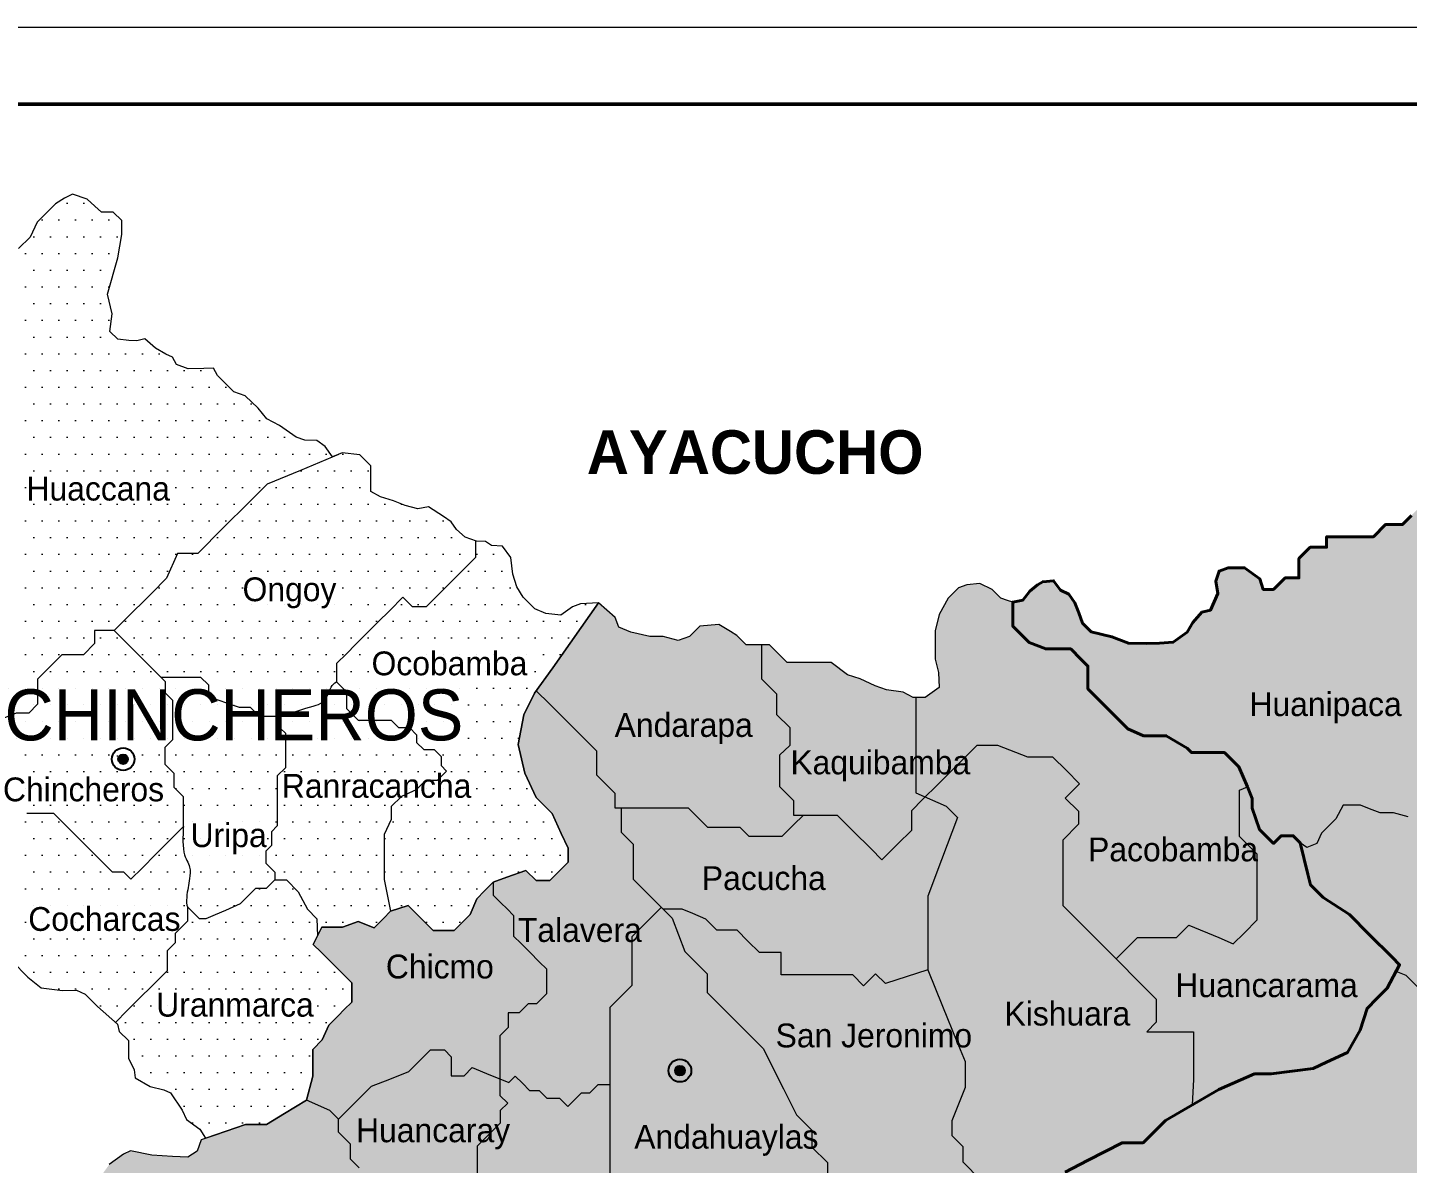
# Model space of a CAD drawing. Header units: metres. Extents: x 729055 to 735546, y 8489029 to 8491869.
# Drawn here: x 734597.11 to 734618.83, y 8489335.63 to 8489353.51 of the extents above; entities that cross this region are included whole.
import ezdxf

# ---------------------------------------------------------------- set-up
doc = ezdxf.new("R2010")
doc.units = ezdxf.units.M
for name, color, linetype, lineweight in [('02', 2, 'Continuous', 20), ('8', 250, 'Continuous', 50), ('Cap Prov', 7, 'Continuous', 20), ('Distrito', 212, 'Continuous', 20), ('Eléctricas', 30, 'Continuous', 20), ('MARCOS', 7, 'Continuous', 40), ('Sheet', 7, 'Continuous', 50), ('TEXTO', 7, 'Continuous', 0)]:
    doc.layers.add(name, color=color, linetype=linetype, lineweight=lineweight)
doc.layers.add('05', color=5, linetype='Continuous')
doc.styles.get("Standard").update_dxf_attribs({"font": 'BELL.TTF'})

msp = doc.modelspace()

# ---------------------------------------------------------------- hatches: boundary and pattern name
for points in [[(734598.691, 8489341.992, 1), (734598.538, 8489341.992, 1)], [(734607.456, 8489337.089, 1), (734607.303, 8489337.089, 1)]]:
    msp.add_hatch(color=256).paths.add_polyline_path(points)
at = {"layer": '02', "linetype": 'Continuous', "lineweight": 0}
h = msp.add_hatch(dxfattribs=at)
h.set_pattern_fill('DOTS', color=256, scale=0.165786, style=0)
h.set_pattern_definition([(0, (282.85796, 222.35533), (0.13159295927, 0.263185918539), [0, -0.263185918539])])
h.paths.add_polyline_path([(734617.888, 8489337.372), (734618.089, 8489337.724), (734618.198, 8489338.068), (734618.354, 8489338.223), (734618.517, 8489338.387), (734618.71, 8489338.756), (734618.593, 8489338.873), (734618.232, 8489339.234), (734617.921, 8489339.545), (734617.505, 8489339.817), (734617.307, 8489340.016), (734617.266, 8489340.182), (734617.146, 8489340.676), (734617.035, 8489340.787), (734616.846, 8489340.787), (734616.725, 8489340.665), (734616.624, 8489340.766), (734616.506, 8489340.884), (734616.391, 8489341.219), (734616.391, 8489341.374), (734616.313, 8489341.555), (734616.177, 8489341.871), (734615.952, 8489342.096), (734615.734, 8489342.096), (734615.436, 8489342.096), (734615.365, 8489342.167), (734615.037, 8489342.36), (734614.836, 8489342.36), (734614.676, 8489342.36), (734614.432, 8489342.469), (734614.273, 8489342.628), (734614.042, 8489342.859), (734613.916, 8489342.985), (734613.803, 8489343.098), (734613.803, 8489343.283), (734613.803, 8489343.459), (734613.694, 8489343.568), (734613.534, 8489343.727), (734613.35, 8489343.727), (734613.14, 8489343.727), (734612.879, 8489343.828), (734612.783, 8489343.924), (734612.619, 8489344.088), (734612.619, 8489344.247), (734612.619, 8489344.465), (734612.449, 8489344.513), (734612.297, 8489344.665), (734612.1, 8489344.76), (734611.899, 8489344.737), (734611.765, 8489344.69), (734611.603, 8489344.529), (734611.459, 8489344.268), (734611.4, 8489344.014), (734611.4, 8489343.791), (734611.4, 8489343.568), (734611.449, 8489343.359), (734611.462, 8489343.121), (734611.243, 8489342.964), (734611.051, 8489342.964), (734610.896, 8489343.049), (734610.63, 8489343.084), (734610.451, 8489343.145), (734610.217, 8489343.256), (734610.016, 8489343.318), (734609.76, 8489343.513), (734609.414, 8489343.513), (734609.069, 8489343.513), (734608.918, 8489343.664), (734608.79, 8489343.792), (734608.622, 8489343.792), (734608.423, 8489343.792), (734608.277, 8489343.939), (734608.177, 8489344.003), (734607.992, 8489344.114), (734607.691, 8489344.086), (734607.53, 8489343.925), (734607.351, 8489343.859), (734607.117, 8489343.925), (734606.905, 8489343.925), (734606.609, 8489343.991), (734606.416, 8489344.073), (734606.358, 8489344.225), (734606.098, 8489344.451), (734605.381, 8489343.43), (734605.092, 8489343.033), (734604.924, 8489342.69), (734604.835, 8489342.223), (734604.938, 8489341.771), (734605.117, 8489341.387), (734605.367, 8489341.136), (734605.511, 8489340.822), (734605.618, 8489340.59), (734605.618, 8489340.369), (734605.515, 8489340.265), (734605.33, 8489340.081), (734605.117, 8489340.081), (734604.956, 8489340.242), (734604.655, 8489340.134), (734604.442, 8489340.058), (734604.301, 8489339.917), (734604.18, 8489339.795), (734604.076, 8489339.547), (734603.921, 8489339.392), (734603.824, 8489339.295), (734603.496, 8489339.295), (734603.358, 8489339.434), (734603.219, 8489339.572), (734603.102, 8489339.69), (734602.825, 8489339.597), (734602.712, 8489339.484), (734602.565, 8489339.337), (734602.313, 8489339.438), (734602.069, 8489339.346), (734601.742, 8489339.346), (734601.607, 8489339.077), (734601.729, 8489338.956), (734602.103, 8489338.582), (734602.213, 8489338.471), (734602.213, 8489338.167), (734602.095, 8489338.049), (734601.998, 8489337.952), (734601.851, 8489337.805), (734601.749, 8489337.572), (734601.598, 8489337.421), (734601.598, 8489337.001), (734601.498, 8489336.624), (734601.153, 8489336.414), (734600.869, 8489336.241), (734600.54, 8489336.241), (734600.238, 8489336.137), (734600.05, 8489336.073), (734599.843, 8489336.002), (734599.779, 8489335.823), (734599.634, 8489335.726), (734599.389, 8489335.736), (734599.066, 8489335.76), (734598.731, 8489335.828), (734598.622, 8489335.775), (734598.396, 8489335.611), (734598.251, 8489335.411), (734598.196, 8489335.199), (734598.143, 8489334.954), (734598.29, 8489334.636), (734598.425, 8489334.475), (734598.515, 8489334.285), (734598.53, 8489334.157), (734598.614, 8489334.011), (734598.733, 8489333.936), (734598.949, 8489333.916), (734599.15, 8489333.582), (734599.283, 8489333.459), (734599.452, 8489333.428), (734599.479, 8489333.165), (734599.479, 8489332.753), (734599.479, 8489332.307), (734599.599, 8489331.702), (734599.691, 8489331.574), (734600.248, 8489331.498), (734600.463, 8489331.144), (734600.762, 8489330.636), (734600.897, 8489330.113), (734600.982, 8489329.799), (734601.291, 8489329.354), (734601.473, 8489329.015), (734601.487, 8489328.759), (734601.414, 8489328.436), (734601.369, 8489328.11), (734601.537, 8489327.93), (734601.621, 8489327.708), (734601.498, 8489327.374), (734601.56, 8489327.101), (734601.877, 8489326.902), (734602.129, 8489326.901), (734602.223, 8489326.794), (734602.3, 8489326.582), (734602.435, 8489326.159), (734602.398, 8489325.676), (734602.484, 8489325.479), (734603.023, 8489325.1), (734603.135, 8489324.651), (734603.293, 8489324.372), (734603.444, 8489323.963), (734603.723, 8489323.614), (734604.124, 8489323.168), (734604.216, 8489323.056), (734604.18, 8489322.782), (734604.052, 8489322.405), (734604.088, 8489322.26), (734604.124, 8489322.06), (734604.164, 8489321.737), (734604.024, 8489321.315), (734603.627, 8489320.36), (734603.51, 8489319.892), (734603.286, 8489319.492), (734603.01, 8489319.063), (734603.01, 8489318.823), (734603.08, 8489318.637), (734603.027, 8489318.422), (734602.775, 8489318.389), (734602.541, 8489318.556), (734602.365, 8489318.686), (734602.202, 8489318.585), (734602.21, 8489318.17), (734602.401, 8489317.725), (734602.586, 8489317.453), (734602.678, 8489317.267), (734603.047, 8489317.033), (734603.294, 8489316.782), (734603.568, 8489316.509), (734603.733, 8489316.239), (734603.971, 8489315.931), (734604.075, 8489315.757), (734604.146, 8489315.515), (734604.195, 8489315.322), (734604.223, 8489315.091), (734604.733, 8489314.973), (734604.817, 8489315.056), (734604.985, 8489315.535), (734604.985, 8489315.744), (734604.985, 8489315.954), (734605.203, 8489316.478), (734605.203, 8489316.805), (734605.203, 8489317.275), (734605.518, 8489317.74), (734605.917, 8489318.139), (734605.917, 8489318.349), (734605.917, 8489318.701), (734606.035, 8489319.09), (734606.438, 8489319.493), (734606.438, 8489319.669), (734606.543, 8489320.244), (734606.791, 8489320.491), (734607.219, 8489320.919), (734607.559, 8489321.099), (734607.773, 8489321.313), (734607.773, 8489321.708), (734607.773, 8489321.942), (734607.773, 8489322.169), (734607.554, 8489322.519), (734607.286, 8489323.039), (734607.135, 8489323.4), (734607.135, 8489323.576), (734607.029, 8489323.836), (734607.029, 8489324.041), (734606.69, 8489324.381), (734606.69, 8489324.691), (734606.69, 8489324.993), (734606.816, 8489325.383), (734606.816, 8489325.786), (734606.816, 8489326.113), (734606.699, 8489326.364), (734606.699, 8489326.649), (734606.867, 8489326.817), (734607.245, 8489326.926), (734607.488, 8489327.17), (734607.65, 8489327.471), (734607.65, 8489327.639), (734607.65, 8489328.5), (734608.068, 8489329.582), (734608.198, 8489329.919), (734608.118, 8489330.086), (734608.001, 8489330.329), (734608.001, 8489330.597), (734608.001, 8489330.949), (734608.249, 8489331.196), (734608.311, 8489331.419), (734608.405, 8489331.754), (734608.546, 8489331.895), (734608.815, 8489332.065), (734609.203, 8489332.311), (734609.673, 8489332.482), (734610.097, 8489332.637), (734610.193, 8489332.734), (734610.076, 8489332.851), (734609.732, 8489332.851), (734609.732, 8489333.304), (734609.992, 8489333.405), (734610.185, 8489333.405), (734610.424, 8489333.506), (734610.424, 8489333.661), (734610.512, 8489333.749), (734610.512, 8489333.984), (734610.873, 8489334.193), (734611.024, 8489334.344), (734611.234, 8489334.344), (734611.461, 8489334.344), (734611.847, 8489334.344), (734612.199, 8489334.57), (734612.337, 8489334.709), (734612.471, 8489334.709), (734612.715, 8489334.755), (734613.03, 8489334.721), (734613.126, 8489334.818), (734613.126, 8489335.011), (734613.259, 8489335.306), (734613.444, 8489335.491), (734613.798, 8489335.674), (734614.075, 8489335.816), (734614.344, 8489335.954), (734614.675, 8489335.954), (734614.759, 8489336.038), (734615.024, 8489336.302), (734615.864, 8489336.793), (734616.427, 8489337.037), (734616.687, 8489337.037), (734617.348, 8489337.123), (734617.56, 8489337.221)])
at = {"layer": 'Distrito', "linetype": 'Continuous', "lineweight": 0}
h = msp.add_hatch(dxfattribs=at)
h.set_pattern_fill('DOTS', color=256, scale=0.165786, style=0)
h.set_pattern_definition([(0, (257.82945, 222.35533), (0.13159295927, 0.263185918539), [0, -0.263185918539])])
h.paths.add_polyline_path([(734605.381, 8489343.43), (734606.098, 8489344.451), (734605.813, 8489344.437), (734605.689, 8489344.391), (734605.507, 8489344.262), (734605.269, 8489344.284), (734605.098, 8489344.358), (734604.914, 8489344.542), (734604.812, 8489344.705), (734604.751, 8489344.905), (734604.719, 8489345.169), (734604.585, 8489345.346), (734604.413, 8489345.357), (734604.319, 8489345.42), (734604.178, 8489345.425), (734603.997, 8489345.487), (734603.861, 8489345.608), (734603.779, 8489345.729), (734603.655, 8489345.815), (734603.421, 8489345.965), (734603.254, 8489345.934), (734603.055, 8489345.986), (734602.868, 8489346.06), (734602.668, 8489346.121), (734602.512, 8489346.206), (734602.512, 8489346.395), (734602.512, 8489346.612), (734602.34, 8489346.785), (734602.063, 8489346.815), (734601.909, 8489346.75), (734601.793, 8489346.916), (734601.663, 8489347.007), (734601.475, 8489347.013), (734601.337, 8489347.064), (734601.074, 8489347.247), (734600.877, 8489347.352), (734600.742, 8489347.52), (734600.535, 8489347.712), (734600.354, 8489347.776), (734600.232, 8489347.899), (734600.098, 8489348.033), (734600.035, 8489348.147), (734599.886, 8489348.141), (734599.636, 8489348.14), (734599.453, 8489348.205), (734599.393, 8489348.319), (734599.284, 8489348.369), (734599.123, 8489348.462), (734598.954, 8489348.611), (734598.827, 8489348.576), (734598.704, 8489348.584), (734598.529, 8489348.604), (734598.404, 8489348.723), (734598.439, 8489349.002), (734598.37, 8489349.314), (734598.529, 8489349.883), (734598.592, 8489350.25), (734598.592, 8489350.472), (734598.459, 8489350.606), (734598.275, 8489350.606), (734598.167, 8489350.698), (734598.05, 8489350.811), (734597.817, 8489350.885), (734597.689, 8489350.826), (734597.549, 8489350.735), (734597.427, 8489350.612), (734597.26, 8489350.445), (734597.151, 8489350.208), (734596.968, 8489350.034), (734596.722, 8489349.834), (734596.643, 8489349.558), (734596.536, 8489349.353), (734596.484, 8489349.124), (734596.226, 8489348.834), (734596.308, 8489348.511), (734596.423, 8489348.188), (734596.423, 8489348.07), (734596.628, 8489347.787), (734596.706, 8489347.434), (734596.596, 8489347.169), (734596.477, 8489346.908), (734596.207, 8489346.562), (734596.018, 8489346.161), (734595.963, 8489345.885), (734595.756, 8489345.518), (734595.706, 8489345.206), (734595.787, 8489344.809), (734595.885, 8489344.495), (734595.968, 8489344.293), (734596.149, 8489344.163), (734596.063, 8489343.858), (734595.941, 8489343.423), (734595.941, 8489343.1), (734596.152, 8489342.711), (734596.286, 8489342.465), (734596.286, 8489342.22), (734596.409, 8489341.852), (734596.409, 8489341.485), (734596.523, 8489341.209), (734596.633, 8489341.1), (734596.633, 8489340.966), (734596.72, 8489340.654), (734596.633, 8489340.409), (734596.699, 8489340.153), (734596.911, 8489339.874), (734597.065, 8489339.72), (734596.984, 8489339.507), (734596.918, 8489339.388), (734596.855, 8489339.186), (734596.757, 8489339.007), (734596.868, 8489338.812), (734597.112, 8489338.561), (734597.324, 8489338.391), (734597.658, 8489338.351), (734597.88, 8489338.358), (734598.018, 8489338.294), (734598.211, 8489338.1), (734598.525, 8489337.819), (734598.553, 8489337.706), (734598.698, 8489337.561), (734598.698, 8489337.283), (734598.785, 8489337.102), (734598.803, 8489336.974), (734599.037, 8489336.841), (734599.253, 8489336.788), (734599.357, 8489336.738), (734599.545, 8489336.469), (734599.609, 8489336.322), (734599.819, 8489336.168), (734599.911, 8489336.025), (734600.05, 8489336.073), (734600.238, 8489336.137), (734600.54, 8489336.241), (734600.869, 8489336.241), (734601.153, 8489336.414), (734601.498, 8489336.624), (734601.598, 8489337.001), (734601.598, 8489337.421), (734601.749, 8489337.572), (734601.851, 8489337.805), (734601.998, 8489337.952), (734602.095, 8489338.049), (734602.213, 8489338.167), (734602.213, 8489338.471), (734602.103, 8489338.582), (734601.729, 8489338.956), (734601.607, 8489339.077), (734601.742, 8489339.346), (734602.069, 8489339.346), (734602.313, 8489339.438), (734602.565, 8489339.337), (734602.712, 8489339.484), (734602.825, 8489339.597), (734603.102, 8489339.69), (734603.219, 8489339.572), (734603.358, 8489339.434), (734603.496, 8489339.295), (734603.824, 8489339.295), (734603.921, 8489339.392), (734604.076, 8489339.547), (734604.18, 8489339.795), (734604.301, 8489339.917), (734604.442, 8489340.058), (734604.655, 8489340.134), (734604.956, 8489340.242), (734605.117, 8489340.081), (734605.33, 8489340.081), (734605.414, 8489340.165), (734605.515, 8489340.265), (734605.618, 8489340.369), (734605.618, 8489340.59), (734605.511, 8489340.822), (734605.367, 8489341.136), (734605.117, 8489341.387), (734604.938, 8489341.771), (734604.835, 8489342.223), (734604.924, 8489342.69), (734605.092, 8489343.033)])
at = {"layer": 'Eléctricas', "linetype": 'Continuous', "lineweight": 0}
h = msp.add_hatch(dxfattribs=at)
h.set_pattern_fill('DOTS', color=1, scale=0.165786, style=0)
h.set_pattern_definition([(0, (293.0877, 222.35533), (0.13159295927, 0.263185918539), [0, -0.263185918539])])
h.paths.add_polyline_path([(734632.315, 8489338.647), (734632.315, 8489338.98), (734632.871, 8489339.606), (734632.871, 8489339.891), (734632.744, 8489340.018), (734632.744, 8489340.288), (734632.563, 8489340.469), (734632.24, 8489340.469), (734631.994, 8489340.469), (734631.709, 8489340.469), (734631.569, 8489340.609), (734631.569, 8489340.76), (734631.433, 8489340.896), (734631.282, 8489340.896), (734631.126, 8489340.74), (734630.942, 8489340.556), (734630.797, 8489340.556), (734630.663, 8489340.69), (734630.663, 8489340.891), (734630.663, 8489341.03), (734630.485, 8489341.03), (734630.267, 8489341.03), (734630.089, 8489341.208), (734629.91, 8489341.386), (734629.788, 8489341.509), (734629.615, 8489341.682), (734629.325, 8489341.682), (734629.057, 8489341.682), (734628.896, 8489341.52), (734628.79, 8489341.414), (734628.556, 8489341.414), (734628.433, 8489341.537), (734628.232, 8489341.537), (734628.052, 8489341.357), (734627.902, 8489341.507), (734627.734, 8489341.674), (734627.541, 8489341.868), (734627.365, 8489341.868), (734627.273, 8489341.776), (734627.078, 8489341.776), (734626.955, 8489341.899), (734626.799, 8489342.055), (734626.676, 8489342.177), (734626.504, 8489342.35), (734626.325, 8489342.702), (734626.152, 8489342.702), (734625.946, 8489342.496), (734625.758, 8489342.496), (734625.467, 8489342.788), (734625.215, 8489342.788), (734624.702, 8489343.3), (734624.535, 8489343.3), (734624.289, 8489343.3), (734624.189, 8489343.401), (734623.899, 8489343.401), (734623.899, 8489343.545), (734623.748, 8489343.696), (734623.626, 8489343.818), (734623.498, 8489343.947), (734623.308, 8489344.136), (734623.308, 8489344.326), (734623.063, 8489344.326), (734622.929, 8489344.192), (734622.784, 8489344.047), (734622.784, 8489344.27), (734622.784, 8489344.548), (734622.639, 8489344.693), (734622.639, 8489344.871), (734622.639, 8489345.076), (734622.405, 8489345.076), (734622.244, 8489345.076), (734622.122, 8489344.954), (734622.01, 8489344.842), (734621.87, 8489344.701), (734621.711, 8489344.701), (734621.557, 8489344.855), (734621.334, 8489344.855), (734621.195, 8489344.855), (734621.047, 8489344.707), (734620.936, 8489344.818), (734620.81, 8489344.944), (734620.581, 8489344.944), (734620.453, 8489344.816), (734620.342, 8489344.704), (734620.18, 8489344.704), (734620.18, 8489344.849), (734620.18, 8489344.994), (734620.18, 8489345.161), (734620.18, 8489345.35), (734620.18, 8489345.568), (734620.018, 8489345.729), (734619.829, 8489345.729), (734619.52, 8489345.729), (734619.52, 8489345.844), (734619.394, 8489345.969), (734619.178, 8489345.969), (734619.038, 8489345.969), (734618.899, 8489345.83), (734618.754, 8489345.685), (734618.486, 8489345.685), (734618.297, 8489345.495), (734618.04, 8489345.495), (734617.717, 8489345.495), (734617.561, 8489345.495), (734617.561, 8489345.328), (734617.304, 8489345.328), (734617.126, 8489345.15), (734617.126, 8489344.847), (734616.906, 8489344.847), (734616.724, 8489344.665), (734616.563, 8489344.665), (734616.508, 8489344.834), (734616.27, 8489345.005), (734616.011, 8489345.002), (734615.869, 8489344.953), (734615.816, 8489344.794), (734615.85, 8489344.598), (734615.732, 8489344.337), (734615.599, 8489344.305), (734615.453, 8489344.146), (734615.366, 8489343.992), (734615.145, 8489343.834), (734614.929, 8489343.817), (734614.728, 8489343.811), (734614.442, 8489343.817), (734614.182, 8489343.92), (734613.854, 8489343.999), (734613.72, 8489344.133), (734613.66, 8489344.295), (734613.598, 8489344.454), (734613.505, 8489344.589), (734613.372, 8489344.654), (734613.263, 8489344.801), (734613.091, 8489344.786), (734613.011, 8489344.738), (734612.889, 8489344.637), (734612.777, 8489344.495), (734612.619, 8489344.465), (734612.619, 8489344.247), (734612.619, 8489344.088), (734612.783, 8489343.924), (734612.879, 8489343.828), (734613.14, 8489343.727), (734613.35, 8489343.727), (734613.534, 8489343.727), (734613.694, 8489343.568), (734613.803, 8489343.459), (734613.803, 8489343.283), (734613.803, 8489343.098), (734613.916, 8489342.985), (734614.042, 8489342.859), (734614.273, 8489342.628), (734614.432, 8489342.469), (734614.676, 8489342.36), (734614.836, 8489342.36), (734615.037, 8489342.36), (734615.365, 8489342.167), (734615.436, 8489342.096), (734615.734, 8489342.096), (734615.952, 8489342.096), (734616.177, 8489341.871), (734616.313, 8489341.555), (734616.391, 8489341.374), (734616.391, 8489341.219), (734616.506, 8489340.884), (734616.624, 8489340.766), (734616.725, 8489340.665), (734616.846, 8489340.787), (734616.951, 8489340.787), (734617.035, 8489340.787), (734617.146, 8489340.676), (734617.266, 8489340.182), (734617.307, 8489340.016), (734617.505, 8489339.817), (734617.921, 8489339.545), (734618.232, 8489339.234), (734618.593, 8489338.873), (734618.71, 8489338.756), (734618.517, 8489338.387), (734618.354, 8489338.223), (734618.198, 8489338.068), (734618.089, 8489337.724), (734617.888, 8489337.372), (734617.56, 8489337.221), (734617.348, 8489337.123), (734616.687, 8489337.037), (734616.427, 8489337.037), (734615.864, 8489336.793), (734615.024, 8489336.302), (734614.759, 8489336.038), (734614.675, 8489335.954), (734614.344, 8489335.954), (734614.075, 8489335.816), (734613.798, 8489335.674), (734613.444, 8489335.491), (734613.259, 8489335.306), (734613.126, 8489335.011), (734613.126, 8489334.818), (734613.03, 8489334.721), (734613.494, 8489334.257), (734613.944, 8489333.807), (734614.382, 8489333.556), (734614.713, 8489333.35), (734615.156, 8489332.68), (734615.556, 8489332.391), (734615.756, 8489332.528), (734616.034, 8489332.538), (734616.285, 8489332.203), (734616.416, 8489331.571), (734616.416, 8489330.822), (734616.27, 8489330.312), (734616.856, 8489329.642), (734616.806, 8489329.167), (734616.896, 8489328.591), (734616.751, 8489328.213), (734616.706, 8489327.704), (734617.307, 8489326.497), (734617.646, 8489326.355), (734617.973, 8489325.958), (734618.546, 8489325.605), (734618.967, 8489325.597), (734619.297, 8489325.785), (734619.669, 8489325.559), (734620.297, 8489325.623), (734620.412, 8489325.744), (734620.481, 8489326.029), (734620.558, 8489326.264), (734620.607, 8489326.39), (734620.876, 8489326.51), (734621.047, 8489326.68), (734621.158, 8489326.792), (734621.158, 8489327.018), (734621.297, 8489327.157), (734621.439, 8489327.201), (734621.903, 8489327.344), (734622.409, 8489327.587), (734622.587, 8489327.765), (734622.587, 8489327.901), (734622.587, 8489328.085), (734622.587, 8489328.385), (734622.587, 8489328.795), (734622.647, 8489328.984), (734622.852, 8489329.625), (734623.049, 8489330.049), (734623.331, 8489330.331), (734623.467, 8489330.467), (734623.651, 8489330.651), (734623.945, 8489330.808), (734624.194, 8489331.056), (734624.395, 8489331.258), (734624.395, 8489331.516), (734624.395, 8489331.83), (734624.395, 8489332.089), (734624.592, 8489332.286), (734625.195, 8489332.659), (734625.664, 8489333.128), (734625.804, 8489333.466), (734626.005, 8489333.667), (734626.292, 8489333.844), (734626.576, 8489333.92), (734626.738, 8489334.082), (734626.738, 8489334.178), (734626.738, 8489334.317), (734626.81, 8489334.389), (734626.894, 8489334.682), (734626.894, 8489334.882), (734626.79, 8489334.987), (734626.682, 8489334.987), (734626.597, 8489334.902), (734626.51, 8489334.815), (734626.414, 8489334.815), (734626.295, 8489334.815), (734626.211, 8489334.898), (734626.101, 8489335.097), (734625.932, 8489335.402), (734625.932, 8489335.565), (734625.932, 8489335.708), (734625.998, 8489335.899), (734626.078, 8489336.126), (734626.198, 8489336.162), (734626.367, 8489336.213), (734626.766, 8489336.332), (734626.834, 8489336.4), (734626.967, 8489336.533), (734627.195, 8489336.645), (734627.335, 8489336.785), (734627.438, 8489336.785), (734627.54, 8489336.683), (734627.704, 8489336.683), (734627.799, 8489336.778), (734627.912, 8489336.891), (734628.027, 8489337.007), (734628.133, 8489337.112), (734628.222, 8489337.201), (734628.395, 8489337.201), (734628.467, 8489337.037), (734628.57, 8489336.805), (734628.638, 8489336.612), (734629.028, 8489336.612), (734629.781, 8489336.947), (734630.087, 8489336.947), (734630.477, 8489336.557), (734630.896, 8489336.557), (734631.118, 8489336.334), (734631.381, 8489336.071), (734631.702, 8489336.391), (734632.036, 8489337.728), (734632.036, 8489338.368)])
at = {"layer": 'Eléctricas', "linetype": 'Continuous', "lineweight": 5}
h = msp.add_hatch(dxfattribs=at)
h.set_pattern_fill('DOTS', color=47, scale=0.165786, style=0)
h.set_pattern_definition([(0, (717882.9311, 8485091.32908), (0.1315929593, 0.2631859185), [0, -0.2631859185])])
h.paths.add_polyline_path([(734598.792, 8489341.992, -1), (734598.437, 8489341.992, -1)], flags=17)
h.paths.add_polyline_path([(734598.08, 8489342.949), (734603.049, 8489342.949), (734603.049, 8489342.167), (734598.08, 8489342.167)], flags=9)

# ---------------------------------------------------------------- linework, layer by layer
for centre, radius in [((734598.614, 8489341.992), 0.178), ((734598.614, 8489341.992), 0.0762), ((734607.38, 8489337.089), 0.178), ((734607.38, 8489337.089), 0.0762)]:
    msp.add_circle(centre, radius)
at = {"layer": 'Cap Prov'}
for points in [[(734596.868, 8489338.812), (734597.112, 8489338.561), (734597.324, 8489338.391), (734597.658, 8489338.351), (734597.88, 8489338.358), (734598.018, 8489338.294), (734598.211, 8489338.1), (734598.525, 8489337.819), (734598.553, 8489337.706), (734598.698, 8489337.561), (734598.698, 8489337.283), (734598.785, 8489337.102), (734598.803, 8489336.974), (734599.037, 8489336.841), (734599.253, 8489336.788), (734599.357, 8489336.738), (734599.545, 8489336.469), (734599.609, 8489336.322), (734599.819, 8489336.168), (734599.911, 8489336.025), (734600.05, 8489336.073), (734600.238, 8489336.137), (734600.54, 8489336.241), (734600.869, 8489336.241), (734601.153, 8489336.414), (734601.498, 8489336.624), (734601.598, 8489337.001), (734601.598, 8489337.421), (734601.749, 8489337.572), (734601.851, 8489337.805), (734601.998, 8489337.952), (734602.095, 8489338.049), (734602.213, 8489338.167), (734602.213, 8489338.471), (734602.103, 8489338.582), (734601.729, 8489338.956), (734601.607, 8489339.077), (734601.742, 8489339.346), (734602.069, 8489339.346), (734602.313, 8489339.438), (734602.565, 8489339.337), (734602.712, 8489339.484), (734602.825, 8489339.597), (734603.102, 8489339.69), (734603.219, 8489339.572), (734603.358, 8489339.434), (734603.496, 8489339.295), (734603.824, 8489339.295), (734603.921, 8489339.392), (734604.076, 8489339.547), (734604.18, 8489339.795), (734604.301, 8489339.917), (734604.442, 8489340.058), (734604.655, 8489340.134), (734604.956, 8489340.242), (734605.117, 8489340.081), (734605.33, 8489340.081), (734605.414, 8489340.165), (734605.515, 8489340.265), (734605.618, 8489340.369), (734605.618, 8489340.59), (734605.511, 8489340.822), (734605.367, 8489341.136), (734605.117, 8489341.387), (734604.938, 8489341.771), (734604.835, 8489342.223), (734604.924, 8489342.69), (734605.092, 8489343.033), (734605.381, 8489343.43), (734606.098, 8489344.451), (734605.813, 8489344.437), (734605.689, 8489344.391), (734605.507, 8489344.262), (734605.269, 8489344.284), (734605.098, 8489344.358), (734604.914, 8489344.542), (734604.812, 8489344.705), (734604.751, 8489344.905), (734604.719, 8489345.169), (734604.585, 8489345.346), (734604.413, 8489345.357), (734604.319, 8489345.42), (734604.178, 8489345.425), (734603.997, 8489345.487), (734603.861, 8489345.608), (734603.779, 8489345.729), (734603.655, 8489345.815), (734603.421, 8489345.965), (734603.254, 8489345.934), (734603.055, 8489345.986), (734602.868, 8489346.06), (734602.668, 8489346.121), (734602.512, 8489346.206), (734602.512, 8489346.395), (734602.512, 8489346.612), (734602.34, 8489346.785), (734602.063, 8489346.815), (734601.909, 8489346.75), (734601.793, 8489346.916), (734601.663, 8489347.007), (734601.475, 8489347.013), (734601.337, 8489347.064), (734601.074, 8489347.247), (734600.877, 8489347.352), (734600.742, 8489347.52), (734600.535, 8489347.712), (734600.354, 8489347.776), (734600.232, 8489347.899), (734600.098, 8489348.033), (734600.035, 8489348.147), (734599.886, 8489348.141), (734599.636, 8489348.14), (734599.453, 8489348.205), (734599.393, 8489348.319), (734599.284, 8489348.369), (734599.123, 8489348.462), (734598.954, 8489348.611), (734598.827, 8489348.576), (734598.704, 8489348.584), (734598.529, 8489348.604), (734598.404, 8489348.723), (734598.439, 8489349.002), (734598.37, 8489349.314), (734598.529, 8489349.883), (734598.592, 8489350.25), (734598.592, 8489350.472), (734598.459, 8489350.606), (734598.275, 8489350.606), (734598.167, 8489350.698), (734598.05, 8489350.811), (734597.817, 8489350.885), (734597.689, 8489350.826), (734597.549, 8489350.735), (734597.427, 8489350.612), (734597.26, 8489350.445), (734597.151, 8489350.208), (734596.968, 8489350.034)], [(734613.444, 8489335.491), (734613.798, 8489335.674), (734614.075, 8489335.816), (734614.344, 8489335.954), (734614.675, 8489335.954), (734614.759, 8489336.038), (734615.024, 8489336.302), (734615.864, 8489336.793), (734616.427, 8489337.037), (734616.687, 8489337.037), (734617.348, 8489337.123), (734617.56, 8489337.221), (734617.888, 8489337.372), (734618.089, 8489337.724), (734618.198, 8489338.068), (734618.354, 8489338.223), (734618.517, 8489338.387), (734618.71, 8489338.756), (734618.593, 8489338.873), (734618.232, 8489339.234), (734617.921, 8489339.545), (734617.505, 8489339.817), (734617.307, 8489340.016), (734617.266, 8489340.182), (734617.146, 8489340.676), (734617.035, 8489340.787), (734616.951, 8489340.787), (734616.846, 8489340.787), (734616.725, 8489340.665), (734616.624, 8489340.766), (734616.506, 8489340.884), (734616.391, 8489341.219), (734616.391, 8489341.374), (734616.313, 8489341.555), (734616.177, 8489341.871), (734615.952, 8489342.096), (734615.734, 8489342.096), (734615.436, 8489342.096), (734615.365, 8489342.167), (734615.037, 8489342.36), (734614.836, 8489342.36), (734614.676, 8489342.36), (734614.432, 8489342.469), (734614.273, 8489342.628), (734614.042, 8489342.859), (734613.916, 8489342.985), (734613.803, 8489343.098), (734613.803, 8489343.283), (734613.803, 8489343.459), (734613.694, 8489343.568), (734613.534, 8489343.727), (734613.35, 8489343.727), (734613.14, 8489343.727), (734612.879, 8489343.828), (734612.783, 8489343.924), (734612.619, 8489344.088), (734612.619, 8489344.247), (734612.619, 8489344.465), (734612.537, 8489344.488), (734612.434, 8489344.529), (734612.297, 8489344.665), (734612.1, 8489344.76), (734611.899, 8489344.737), (734611.765, 8489344.69), (734611.603, 8489344.529), (734611.459, 8489344.268), (734611.4, 8489344.014), (734611.4, 8489343.791), (734611.4, 8489343.568), (734611.449, 8489343.359), (734611.462, 8489343.121), (734611.243, 8489342.964), (734611.051, 8489342.964), (734610.896, 8489343.049), (734610.63, 8489343.084), (734610.451, 8489343.145), (734610.217, 8489343.256), (734610.016, 8489343.318), (734609.76, 8489343.513), (734609.414, 8489343.513), (734609.069, 8489343.513), (734608.918, 8489343.664), (734608.79, 8489343.792), (734608.622, 8489343.792), (734608.423, 8489343.792), (734608.277, 8489343.939), (734608.177, 8489344.003), (734607.992, 8489344.114), (734607.691, 8489344.086), (734607.53, 8489343.925), (734607.351, 8489343.859), (734607.117, 8489343.925), (734606.905, 8489343.925), (734606.609, 8489343.991), (734606.416, 8489344.073), (734606.358, 8489344.225), (734606.098, 8489344.451), (734605.381, 8489343.43), (734605.092, 8489343.033), (734604.924, 8489342.69), (734604.835, 8489342.223), (734604.938, 8489341.771), (734605.117, 8489341.387), (734605.367, 8489341.136), (734605.511, 8489340.822), (734605.618, 8489340.59), (734605.618, 8489340.369), (734605.515, 8489340.265), (734605.414, 8489340.165), (734605.33, 8489340.081), (734605.117, 8489340.081), (734604.956, 8489340.242), (734604.655, 8489340.134), (734604.442, 8489340.058), (734604.301, 8489339.917), (734604.18, 8489339.795), (734604.076, 8489339.547), (734603.921, 8489339.392), (734603.824, 8489339.295), (734603.496, 8489339.295), (734603.358, 8489339.434), (734603.219, 8489339.572), (734603.102, 8489339.69), (734602.825, 8489339.597), (734602.712, 8489339.484), (734602.565, 8489339.337), (734602.313, 8489339.438), (734602.069, 8489339.346), (734601.742, 8489339.346), (734601.607, 8489339.077), (734601.729, 8489338.956), (734602.103, 8489338.582), (734602.213, 8489338.471), (734602.213, 8489338.167), (734602.095, 8489338.049), (734601.998, 8489337.952), (734601.851, 8489337.805), (734601.749, 8489337.572), (734601.598, 8489337.421), (734601.598, 8489337.001), (734601.498, 8489336.624), (734601.153, 8489336.414), (734600.869, 8489336.241), (734600.54, 8489336.241), (734600.238, 8489336.137), (734600.05, 8489336.073), (734599.843, 8489336.002), (734599.779, 8489335.823), (734599.634, 8489335.726), (734599.389, 8489335.736), (734599.066, 8489335.76), (734598.731, 8489335.828), (734598.622, 8489335.775), (734598.396, 8489335.611)]]:
    msp.add_lwpolyline(points, dxfattribs=at)
at = {"layer": 'Cap Prov', "lineweight": 40}
msp.add_lwpolyline([(734618.899, 8489345.83), (734618.754, 8489345.685), (734618.486, 8489345.685), (734618.297, 8489345.495), (734618.04, 8489345.495), (734617.717, 8489345.495), (734617.561, 8489345.495), (734617.561, 8489345.328), (734617.304, 8489345.328), (734617.126, 8489345.15), (734617.126, 8489344.847), (734616.906, 8489344.847), (734616.724, 8489344.665), (734616.563, 8489344.665), (734616.508, 8489344.834), (734616.27, 8489345.005), (734616.011, 8489345.002), (734615.869, 8489344.953), (734615.816, 8489344.794), (734615.85, 8489344.598), (734615.732, 8489344.337), (734615.599, 8489344.305), (734615.453, 8489344.146), (734615.366, 8489343.992), (734615.145, 8489343.834), (734614.929, 8489343.817), (734614.728, 8489343.811), (734614.442, 8489343.817), (734614.182, 8489343.92), (734613.854, 8489343.999), (734613.72, 8489344.133), (734613.66, 8489344.295), (734613.598, 8489344.454), (734613.505, 8489344.589), (734613.372, 8489344.654), (734613.263, 8489344.801), (734613.091, 8489344.786), (734613.011, 8489344.738), (734612.889, 8489344.637), (734612.777, 8489344.495), (734612.619, 8489344.465), (734612.619, 8489344.247), (734612.619, 8489344.088), (734612.783, 8489343.924), (734612.879, 8489343.828), (734613.14, 8489343.727), (734613.35, 8489343.727), (734613.534, 8489343.727), (734613.694, 8489343.568), (734613.803, 8489343.459), (734613.803, 8489343.283), (734613.803, 8489343.098), (734613.916, 8489342.985), (734614.042, 8489342.859), (734614.273, 8489342.628), (734614.432, 8489342.469), (734614.676, 8489342.36), (734614.836, 8489342.36), (734615.037, 8489342.36), (734615.365, 8489342.167), (734615.436, 8489342.096), (734615.734, 8489342.096), (734615.952, 8489342.096), (734616.177, 8489341.871), (734616.313, 8489341.555), (734616.391, 8489341.374), (734616.391, 8489341.219), (734616.506, 8489340.884), (734616.624, 8489340.766), (734616.725, 8489340.665), (734616.846, 8489340.787), (734616.951, 8489340.787), (734617.035, 8489340.787), (734617.146, 8489340.676), (734617.266, 8489340.182), (734617.307, 8489340.016), (734617.505, 8489339.817), (734617.921, 8489339.545), (734618.232, 8489339.234), (734618.593, 8489338.873), (734618.71, 8489338.756), (734618.517, 8489338.387), (734618.354, 8489338.223), (734618.198, 8489338.068), (734618.089, 8489337.724), (734617.888, 8489337.372), (734617.56, 8489337.221), (734617.348, 8489337.123), (734616.687, 8489337.037), (734616.427, 8489337.037), (734615.864, 8489336.793), (734615.024, 8489336.302), (734614.759, 8489336.038), (734614.675, 8489335.954), (734614.344, 8489335.954), (734614.075, 8489335.816), (734613.798, 8489335.674), (734613.444, 8489335.491)], dxfattribs=at)
at = {"layer": 'Distrito', "linetype": 'Continuous', "lineweight": 5}
for points in [[(734602.002, 8489346.79), (734601.407, 8489346.537), (734600.88, 8489346.321), (734600.591, 8489346.033), (734600.19, 8489345.632), (734599.789, 8489345.231), (734599.472, 8489345.231), (734599.299, 8489344.843), (734599.063, 8489344.607), (734598.637, 8489344.181), (734598.475, 8489344.019), (734598.312, 8489344.019), (734598.165, 8489344.019), (734598.165, 8489343.813), (734597.989, 8489343.637), (734597.65, 8489343.637), (734597.473, 8489343.46), (734597.267, 8489343.254), (734597.267, 8489342.857), (734597.127, 8489342.717), (734596.929, 8489342.717), (734596.546, 8489342.563), (734596.286, 8489342.436)], [(734604.159, 8489345.432), (734604.159, 8489345.166), (734603.981, 8489344.989), (734603.783, 8489344.79), (734603.584, 8489344.591), (734603.584, 8489344.591), (734603.385, 8489344.393), (734603.171, 8489344.393), (734603.019, 8489344.544), (734602.81, 8489344.335), (734602.626, 8489344.151), (734602.405, 8489343.931), (734602.273, 8489343.798), (734602.133, 8489343.658), (734601.971, 8489343.496), (734601.971, 8489343.21), (734602.129, 8489343.052), (734602.129, 8489342.952), (734602.129, 8489342.79), (734602.205, 8489342.715), (734602.315, 8489342.605), (734602.544, 8489342.605), (734602.832, 8489342.605), (734602.947, 8489342.49), (734603.121, 8489342.49), (734603.234, 8489342.377), (734603.234, 8489342.256), (734603.347, 8489342.142), (734603.512, 8489342.142), (734603.621, 8489342.034), (734603.621, 8489341.891), (734603.706, 8489341.805), (734603.559, 8489341.658), (734603.376, 8489341.658), (734603.225, 8489341.507), (734602.994, 8489341.407), (734602.833, 8489341.246), (734602.833, 8489341.042), (734602.722, 8489340.805), (734602.722, 8489340.652), (734602.722, 8489340.338), (734602.722, 8489340.1), (734602.825, 8489339.597)], [(734597.099, 8489341.142), (734597.282, 8489341.142), (734597.517, 8489341.142), (734597.697, 8489340.963), (734597.932, 8489340.727), (734598.109, 8489340.551), (734598.3, 8489340.359), (734598.44, 8489340.22), (734598.622, 8489340.22), (734598.737, 8489340.104), (734598.916, 8489340.283), (734599.122, 8489340.489), (734599.122, 8489340.489), (734599.298, 8489340.666), (734599.409, 8489340.776), (734599.409, 8489340.776), (734599.563, 8489340.931), (734599.563, 8489341.18), (734599.563, 8489341.401), (734599.416, 8489341.548), (734599.416, 8489341.769), (734599.277, 8489341.909), (734599.277, 8489342.181), (734599.398, 8489342.302), (734599.398, 8489342.519), (734599.398, 8489342.725), (734599.398, 8489342.916), (734599.282, 8489343.032), (734599.282, 8489343.21), (734599.136, 8489343.356), (734598.893, 8489343.599), (734598.687, 8489343.805), (734598.474, 8489344.019)], [(734608.664, 8489343.783), (734608.664, 8489343.508), (734608.664, 8489343.255), (734608.9, 8489343.02), (734608.9, 8489342.697), (734609.108, 8489342.489), (734609.108, 8489342.21), (734608.95, 8489342.053), (734608.95, 8489341.76), (734608.95, 8489341.562), (734609.169, 8489341.343), (734609.169, 8489341.111), (734609.478, 8489341.111), (734609.857, 8489341.111), (734610.109, 8489340.859), (734610.389, 8489340.579), (734610.56, 8489340.408), (734610.804, 8489340.652), (734611.029, 8489340.877), (734611.029, 8489341.183), (734611.2, 8489341.355), (734611.444, 8489341.598), (734611.624, 8489341.778), (734611.877, 8489342.031), (734612.057, 8489342.211), (734612.382, 8489342.211), (734612.851, 8489342.03), (734613.248, 8489342.03), (734613.464, 8489341.814), (734613.672, 8489341.606), (734613.672, 8489341.606), (734613.446, 8489341.381), (734613.654, 8489341.174), (734613.654, 8489340.967), (734613.406, 8489340.719), (734613.406, 8489340.426), (734613.406, 8489340.03), (734613.406, 8489339.688), (734613.669, 8489339.424), (734614.021, 8489339.072), (734614.246, 8489338.847), (734614.625, 8489338.468), (734614.877, 8489338.216), (734614.877, 8489337.85), (734614.73, 8489337.702), (734614.73, 8489337.702), (734614.877, 8489337.702), (734615.16, 8489337.702), (734615.16, 8489337.702), (734615.466, 8489337.702), (734615.466, 8489337.453), (734615.466, 8489337.237), (734615.466, 8489336.949), (734615.444, 8489336.548)], [(734599.209, 8489343.283), (734599.409, 8489343.283), (734599.63, 8489343.283), (734599.834, 8489343.283), (734599.957, 8489343.16), (734599.957, 8489342.977), (734600.225, 8489342.884), (734600.44, 8489342.809), (734600.615, 8489342.809), (734600.756, 8489342.668), (734600.981, 8489342.668), (734601.091, 8489342.668), (734601.091, 8489342.668), (734601.091, 8489342.477), (734601.168, 8489342.4), (734601.168, 8489342.086), (734601.168, 8489341.857), (734601.04, 8489341.73), (734601.04, 8489341.518), (734601.04, 8489341.263), (734601.04, 8489341.093), (734601.04, 8489340.941), (734600.947, 8489340.847), (734600.947, 8489340.635), (734600.858, 8489340.546), (734600.858, 8489340.355), (734601, 8489340.213), (734601, 8489340.092), (734601.185, 8489340.092), (734601.371, 8489339.905), (734601.516, 8489339.629), (734601.664, 8489339.481), (734601.675, 8489339.212)], [(734609.324, 8489341.111), (734609.169, 8489340.957), (734608.986, 8489340.774), (734608.793, 8489340.774), (734608.468, 8489340.774), (734608.326, 8489340.915), (734607.819, 8489340.915), (734607.513, 8489341.221), (734607.061, 8489341.221), (734606.556, 8489341.221), (734606.358, 8489341.221), (734606.358, 8489341.453), (734606.069, 8489341.742), (734606.069, 8489342.12), (734605.817, 8489342.373), (734605.519, 8489342.67), (734605.321, 8489342.868), (734605.124, 8489343.065)], [(734611.092, 8489342.955), (734611.092, 8489342.751), (734611.092, 8489342.481), (734611.092, 8489342.174), (734611.092, 8489341.868), (734611.092, 8489341.67), (734611.092, 8489341.463), (734611.57, 8489341.255), (734611.751, 8489341.075), (734611.498, 8489340.408), (734611.281, 8489339.834), (734611.281, 8489339.165), (734611.281, 8489338.678), (734611.516, 8489338.102), (734611.741, 8489337.55), (734611.87, 8489337.234), (734611.87, 8489336.822), (734611.661, 8489336.3), (734611.661, 8489336.066), (734611.832, 8489335.894), (734611.832, 8489335.651), (734612.116, 8489335.367)], [(734614.246, 8489338.847), (734614.583, 8489339.183), (734614.835, 8489339.183), (734615.196, 8489339.183), (734615.196, 8489339.183), (734615.394, 8489339.381), (734615.863, 8489339.183), (734616.092, 8489339.086), (734616.261, 8489339.255), (734616.468, 8489339.462), (734616.468, 8489339.67), (734616.468, 8489340.012), (734616.468, 8489340.3), (734616.468, 8489340.498), (734616.191, 8489340.775), (734616.191, 8489340.775), (734616.191, 8489341.165), (734616.191, 8489341.502), (734616.313, 8489341.555)], [(734606.457, 8489341.221), (734606.457, 8489340.841), (734606.642, 8489340.656), (734606.642, 8489340.318), (734606.642, 8489340.102), (734606.914, 8489339.829), (734607.257, 8489339.487), (734607.458, 8489338.967), (734607.809, 8489338.615), (734607.809, 8489338.318), (734608.238, 8489337.89), (734608.688, 8489337.439), (734609.009, 8489336.804), (734609.217, 8489336.394), (734609.457, 8489336.153), (734609.457, 8489335.885), (734609.702, 8489335.641), (734609.702, 8489335.02), (734609.906, 8489334.817), (734610.113, 8489334.61), (734610.488, 8489334.61), (734610.687, 8489334.61), (734610.949, 8489334.269)], [(734618.847, 8489341.087), (734618.613, 8489341.15), (734618.402, 8489341.15), (734618.236, 8489341.212), (734618.093, 8489341.267), (734617.974, 8489341.267), (734617.82, 8489341.267), (734617.706, 8489341.053), (734617.595, 8489340.942), (734617.481, 8489340.828), (734617.409, 8489340.665), (734617.249, 8489340.602), (734617.146, 8489340.676)], [(734601, 8489340.092), (734600.865, 8489339.957), (734600.7, 8489339.957), (734600.553, 8489339.81), (734600.456, 8489339.713), (734600.225, 8489339.612), (734600.061, 8489339.541), (734599.917, 8489339.479), (734599.817, 8489339.479), (734599.75, 8489339.546), (734599.627, 8489339.669), (734599.627, 8489339.443), (734599.433, 8489339.249), (734599.433, 8489339.103), (734599.307, 8489338.977), (734599.307, 8489338.806), (734599.307, 8489338.662), (734599.184, 8489338.539), (734599.061, 8489338.416), (734598.883, 8489338.238), (734598.679, 8489338.034), (734598.493, 8489337.848)], [(734604.442, 8489340.058), (734604.442, 8489339.85), (734604.559, 8489339.733), (734604.658, 8489339.635), (734604.762, 8489339.531), (734604.762, 8489339.363), (734604.762, 8489339.208), (734604.88, 8489339.09), (734605.009, 8489338.96), (734605.17, 8489338.799), (734605.279, 8489338.69), (734605.279, 8489338.472), (734605.279, 8489338.296), (734605.123, 8489338.14), (734604.988, 8489338.14), (734604.848, 8489338), (734604.676, 8489338), (734604.676, 8489337.767), (734604.547, 8489337.638), (734604.547, 8489337.456), (734604.547, 8489337.239), (734604.547, 8489336.959), (734604.547, 8489336.7), (734604.669, 8489336.578), (734604.552, 8489336.461), (734604.552, 8489336.264), (734604.407, 8489336.119), (734604.189, 8489335.901), (734604.189, 8489335.705), (734604.189, 8489335.435)], [(734607.086, 8489339.658), (734606.858, 8489339.431), (734606.621, 8489339.193), (734606.621, 8489338.748), (734606.621, 8489338.431), (734606.275, 8489338.085), (734606.275, 8489337.664), (734606.275, 8489337.109), (734606.275, 8489336.502), (734606.275, 8489335.841), (734606.275, 8489335.445), (734606.275, 8489334.995), (734606.275, 8489334.573), (734606.604, 8489334.243), (734606.604, 8489333.859), (734607.007, 8489333.456), (734606.603, 8489333.053), (734606.987, 8489332.67), (734606.987, 8489332.274), (734607.622, 8489332.274), (734607.912, 8489331.983), (734608.311, 8489331.419)], [(734611.281, 8489338.678), (734611.281, 8489338.678), (734610.614, 8489338.462), (734610.461, 8489338.615), (734610.272, 8489338.426), (734610.1, 8489338.597), (734609.821, 8489338.597), (734609.55, 8489338.597), (734609.28, 8489338.597), (734608.973, 8489338.597), (734608.973, 8489338.597), (734608.973, 8489338.949), (734608.63, 8489338.949), (734608.45, 8489339.129), (734608.279, 8489339.3), (734607.963, 8489339.3), (734607.787, 8489339.476), (734607.787, 8489339.476), (734607.585, 8489339.561), (734607.417, 8489339.632), (734607.256, 8489339.632), (734607.112, 8489339.632)], [(734619.637, 8489337.578), (734619.582, 8489337.633), (734619.623, 8489337.743), (734619.623, 8489337.823), (734619.56, 8489337.886), (734619.56, 8489337.992), (734619.463, 8489338.089), (734619.354, 8489338.198), (734619.354, 8489338.237), (734619.255, 8489338.279), (734619.17, 8489338.364), (734619.036, 8489338.364), (734618.934, 8489338.465), (734618.813, 8489338.586), (734618.654, 8489338.648)], [(734602.003, 8489336.324), (734602.189, 8489336.509), (734602.324, 8489336.644), (734602.526, 8489336.846), (734602.81, 8489336.956), (734603.111, 8489337.074), (734603.291, 8489337.253), (734603.451, 8489337.414), (734603.671, 8489337.414), (734603.78, 8489337.304), (734603.78, 8489337.122), (734603.78, 8489337.008), (734603.982, 8489337.008), (734603.982, 8489337.008), (734604.111, 8489337.138), (734604.397, 8489337.018), (734604.547, 8489336.959), (734604.687, 8489336.903), (734604.786, 8489337.003), (734604.9, 8489336.889), (734605.014, 8489336.775), (734605.014, 8489336.775), (734605.165, 8489336.775), (734605.286, 8489336.653), (734605.486, 8489336.653), (734605.614, 8489336.525), (734605.725, 8489336.635), (734605.828, 8489336.739), (734605.963, 8489336.739), (734606.093, 8489336.868), (734606.275, 8489336.868)], [(734602.33, 8489335.56), (734602.193, 8489335.697), (734602.193, 8489335.93), (734602.003, 8489336.119), (734602.003, 8489336.324), (734601.867, 8489336.46), (734601.498, 8489336.624)]]:
    msp.add_lwpolyline(points, dxfattribs=at)
for points, knots in [([(734601.091, 8489342.668), (734601.175, 8489342.691), (734601.645, 8489342.853), (734601.802, 8489342.863), (734601.901, 8489343.18), (734601.971, 8489343.21)], [0.0767897, 0.0767897, 0.0767897, 0.0767897, 0.2390801, 0.4120935, 0.4951822, 0.4951822, 0.4951822, 0.4951822]), ([(734599.563, 8489340.931), (734599.558, 8489340.867), (734599.535, 8489340.464), (734599.679, 8489340.335), (734599.661, 8489340.053), (734599.613, 8489339.903), (734599.611, 8489339.694), (734599.627, 8489339.669)], [0.0595607, 0.0595607, 0.0595607, 0.0595607, 0.2001251, 0.3278057, 0.4163996, 0.5722462, 0.6415782, 0.6415782, 0.6415782, 0.6415782])]:
    msp.add_open_spline(points, degree=3, knots=knots, dxfattribs=at)
at = {"layer": 'MARCOS', "color": 255, "linetype": 'Continuous', "lineweight": 0}
msp.add_lwpolyline([(734586.213, 8489304.301), (734647.061, 8489304.301), (734647.061, 8489353.51), (734586.213, 8489353.51)], close=True, dxfattribs=at)
at = {"layer": 'Sheet', "color": 7, "linetype": 'Continuous'}
msp.add_lwpolyline([(734587.419, 8489305.507), (734645.855, 8489305.507), (734645.855, 8489352.304), (734587.419, 8489352.304), (734587.419, 8489305.507)], dxfattribs=at)

# ---------------------------------------------------------------- texts
at = {"layer": '05', "color": 7}
msp.add_text('CHINCHEROS', height=0.8038, dxfattribs=at).set_placement((734596.744, 8489342.288))
at = {"layer": '8', "color": 7, "insert": (734605.914, 8489347.17), "char_height": 0.68609, "attachment_point": 1}
msp.add_mtext('{\\fBankGothic Md BT|b1|i0|c0|p34;AYACUCHO}', dxfattribs=at)
at = {"layer": 'TEXTO', "lineweight": 5, "char_height": 0.375, "width": 4.53071, "attachment_point": 1}
for s, insert in [('Huaccana', (734597.092, 8489346.439)), ('Ongoy', (734600.494, 8489344.854)), ('Ocobamba', (734602.525, 8489343.688)), ('Huanipaca', (734616.346, 8489343.046)), ('Andarapa', (734606.352, 8489342.718)), ('{\\fArial|b0|i0|c238|p34;K}aquibamba', (734609.119, 8489342.129)), ('Ranracancha', (734601.113, 8489341.759)), ('Chincheros', (734596.722, 8489341.704)), ('Uripa', (734599.676, 8489340.983)), ('Pacobamba', (734613.806, 8489340.759)), ('Pacucha', (734607.725, 8489340.307)), ('Cocharcas', (734597.12, 8489339.664)), ('Talavera', (734604.829, 8489339.49)), ('Chicmo', (734602.75, 8489338.915)), ('Huancarama', (734615.18, 8489338.621)), ('Uranmarca', (734599.135, 8489338.314)), ('Kishuara', (734612.49, 8489338.174)), ('San Jeronimo', (734608.886, 8489337.83)), ('Huancaray', (734602.281, 8489336.337)), ('Andahuaylas', (734606.661, 8489336.235))]:
    msp.add_mtext(s, dxfattribs=dict(at, insert=insert))

doc.saveas('drawing.dxf')
